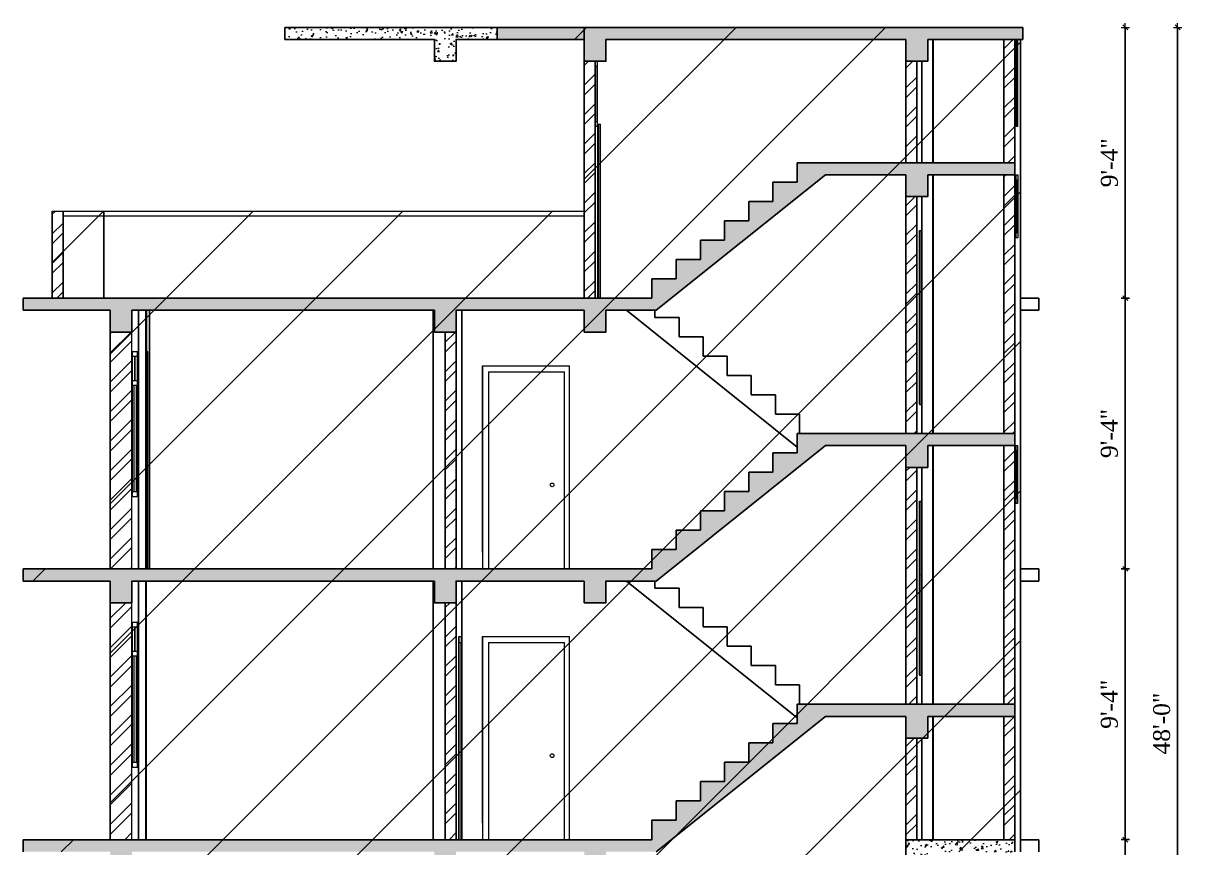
# Model space of a CAD drawing. Header units: inches. Extents: x 4069 to 291496, y -47643 to 12535.
# Drawn here: x 123577.3 to 124056.6, y -28208.8 to -27867.6 of the extents above; entities that cross this region are included whole.
import ezdxf

# ---------------------------------------------------------------- set-up
doc = ezdxf.new("R2010")
doc.units = ezdxf.units.IN
doc.header["$LTSCALE"] = 5
doc.header["$MEASUREMENT"] = 0
for name, color, linetype, lineweight in [('A-WALL', 7, 'Continuous', 9), ('Dimension', 7, 'Continuous', 18), ('dimention', 5, 'Continuous', 9), ('DOOR', 62, 'Continuous', 0), ('Railing', 43, 'Continuous', 18), ('win', 5, 'Continuous', 18)]:
    doc.layers.add(name, color=color, linetype=linetype, lineweight=lineweight)
doc.layers.add('dim line', color=7, linetype='Continuous', lineweight=15, true_color=0xfab2b2)
doc.layers.add('WALL', color=7, linetype='Continuous')
doc.styles.add('ordinary', font='times.ttf')
doc.dimstyles.new('Copy of 96', dxfattribs={"dimtxt": 7, "dimasz": 4, "dimexe": 0.5, "dimexo": 0.5, "dimgap": 3, "dimtad": 1, "dimdec": 1, "dimzin": 11, "dimdsep": 46, "dimlunit": 4, "dimtxsty": 'ordinary', "dimblk": 'OBLIQUE', "dimcen": 0.09, "dimse1": 1, "dimse2": 1, "dimclrt": 6, "dimazin": 0, "dimtfac": 1, "dimtdec": 1, "dimtix": 1, "dimtmove": 2, "dimatfit": 3, "dimldrblk": 'leader', "dimfxl": 0.5, "dimfxlon": 1, "dimtolj": 1, "dimtzin": 0, "dimarcsym": 0})
pattern_1 = [(50, (-21755.915, -4278.018), (7.17260183, -0.62752135), [0.75, -8.25]), (355, (-21755.915, -4278.018), (-1.38751334, 7.52192134), [0.6, -6.6]), (100.4514445, (-21755.317, -4278.0706), (5.78508847, 6.8943999), [0.63740192, -7.01142112]), (46.1842, (-21755.915, -4276.018), (10.6724133, -1.6551928), [1.125, -12.375]), (96.6356355, (-21755.026, -4276.156), (9.34661946, 9.741186), [0.9561034, -10.5171376]), (351.184164, (-21755.915, -4276.018), (9.34661945, 9.741186), [0.9, -9.9]), (21, (-21754.915, -4276.518), (5.96907052, -4.0261889), [0.75, -8.25]), (326, (-21754.915, -4276.518), (2.43315332, 7.25150045), [0.6, -6.6]), (71.451445, (-21754.4176, -4276.854), (8.40222377, 3.22531153), [0.6374019, -7.01142112]), (37.5, (-21755.915, -4278.0183), (0.121598553, 3.32893854), [0, -6.52, 0, -6.7, 0, -6.625]), (7.5, (-21755.915, -4278.0183), (2.630695374, 3.94411712), [0, -3.82, 0, -6.37, 0, -2.525]), (327.5, (-21758.145, -4278.0183), (5.33822436, -0.225548717), [0, -2.5, 0, -7.8, 0, -10.35]), (317.5, (-21759.145, -4278.0183), (5.8318617, 1.00104982), [0, -3.25, 0, -5.18, 0, -7.35])]
pattern_2 = [(45, (-21755.915, -4278.018), (-6.098796, 6.098796), []), (45, (-21751.849, -4278.018), (-6.098796, 6.098796), [])]

# ---------------------------------------------------------------- blocks, each defined once
blk = doc.blocks.new('oblique')
at = {"color": 0, "lineweight": -2}
blk.add_line((0.25, 0.25), (-0.25, -0.25), dxfattribs=at)
at = {"layer": 'dim line', "lineweight": 9}
for p, q in [((-0.4375, 0), (0.4375, 0)), ((0, 0.4375), (0, -0.4375))]:
    blk.add_line(p, q, dxfattribs=at)
blk = doc.blocks.new('*D5547')
at = {"layer": 'A-WALL', "color": 0, "lineweight": -2, "ltscale": 50, "transparency": 16777216}
blk.add_line((124033.22, -28317.39), (124033.22, -28205.39), dxfattribs=at)
at = {"layer": 'Defpoints', "color": 0, "ltscale": 50, "transparency": 16777216}
for p in [(123819.82, -28205.39), (124033.22, -28205.39), (123951.69, -28317.39)]:
    blk.add_point(p, dxfattribs=at)
at = {"layer": 'A-WALL', "color": 0, "lineweight": -2, "ltscale": 50, "transparency": 16777216, "xscale": 4, "yscale": 4, "zscale": 4}
for p, rotation in [((124033.22, -28205.39), 90), ((124033.22, -28317.39), 270)]:
    blk.add_blockref('oblique', p, dxfattribs=dict(at, rotation=rotation))
at = {"layer": 'A-WALL', "color": 6, "ltscale": 50, "transparency": 16777216, "insert": (124026.65, -28261.39), "char_height": 7, "attachment_point": 5, "rotation": 90, "style": 'ordinary'}
blk.add_mtext('\\A1;9\'-4"', dxfattribs=at)
blk = doc.blocks.new('_OBLIQUE')
at = {"color": 0, "linetype": 'ByBlock'}
blk.add_line((-0.5, -0.5), (0.5, 0.5), dxfattribs=at)
blk = doc.blocks.new('leader')
at = {"layer": 'Dimension'}
for p, q in [((0, -4.33), (0, 4.33)), ((-4.42, 0), (4.42, 0))]:
    blk.add_line(p, q, dxfattribs=at)
blk = doc.blocks.new('*D5548')
at = {"layer": 'A-WALL', "color": 0, "lineweight": -2, "ltscale": 50, "transparency": 16777216}
blk.add_line((124033.2, -28205.39), (124033.2, -28093.39), dxfattribs=at)
at = {"layer": 'Defpoints', "color": 0, "ltscale": 50, "transparency": 16777216}
for p in [(123823.65, -28093.39), (124033.2, -28093.39), (123819.82, -28205.39)]:
    blk.add_point(p, dxfattribs=at)
at = {"layer": 'A-WALL', "color": 0, "lineweight": -2, "ltscale": 50, "transparency": 16777216, "xscale": 4, "yscale": 4, "zscale": 4}
for p, rotation in [((124033.2, -28093.39), 90), ((124033.2, -28205.39), 270)]:
    blk.add_blockref('oblique', p, dxfattribs=dict(at, rotation=rotation))
at = {"layer": 'A-WALL', "color": 6, "ltscale": 50, "transparency": 16777216, "insert": (124026.63, -28149.39), "char_height": 7, "attachment_point": 5, "rotation": 90, "style": 'ordinary'}
blk.add_mtext('\\A1;9\'-4"', dxfattribs=at)
blk = doc.blocks.new('*D5549')
at = {"layer": 'A-WALL', "color": 0, "lineweight": -2, "ltscale": 50, "transparency": 16777216}
blk.add_line((124033.21, -28093.39), (124033.21, -27981.39), dxfattribs=at)
at = {"layer": 'Defpoints', "color": 0, "ltscale": 50, "transparency": 16777216}
for p in [(123830.09, -27981.39), (124033.21, -27981.39), (123823.65, -28093.39)]:
    blk.add_point(p, dxfattribs=at)
at = {"layer": 'A-WALL', "color": 0, "lineweight": -2, "ltscale": 50, "transparency": 16777216, "xscale": 4, "yscale": 4, "zscale": 4}
for p, rotation in [((124033.21, -27981.39), 90), ((124033.21, -28093.39), 270)]:
    blk.add_blockref('oblique', p, dxfattribs=dict(at, rotation=rotation))
at = {"layer": 'A-WALL', "color": 6, "ltscale": 50, "transparency": 16777216, "insert": (124026.64, -28037.39), "char_height": 7, "attachment_point": 5, "rotation": 90, "style": 'ordinary'}
blk.add_mtext('\\A1;9\'-4"', dxfattribs=at)
blk = doc.blocks.new('*D5550')
at = {"layer": 'A-WALL', "color": 0, "lineweight": -2, "ltscale": 50, "transparency": 16777216}
blk.add_line((124033.22, -27981.39), (124033.22, -27869.39), dxfattribs=at)
at = {"layer": 'Defpoints', "color": 0, "ltscale": 50, "transparency": 16777216}
for p in [(123835.98, -27869.39), (124033.22, -27869.39), (123830.09, -27981.39)]:
    blk.add_point(p, dxfattribs=at)
at = {"layer": 'A-WALL', "color": 0, "lineweight": -2, "ltscale": 50, "transparency": 16777216, "xscale": 4, "yscale": 4, "zscale": 4}
for p, rotation in [((124033.22, -27869.39), 90), ((124033.22, -27981.39), 270)]:
    blk.add_blockref('oblique', p, dxfattribs=dict(at, rotation=rotation))
at = {"layer": 'A-WALL', "color": 6, "ltscale": 50, "transparency": 16777216, "insert": (124026.65, -27925.39), "char_height": 7, "attachment_point": 5, "rotation": 90, "style": 'ordinary'}
blk.add_mtext('\\A1;9\'-4"', dxfattribs=at)
blk = doc.blocks.new('*D5552')
at = {"layer": 'A-WALL', "color": 0, "lineweight": -2, "ltscale": 50, "transparency": 16777216}
blk.add_line((124054.85, -28445.39), (124054.85, -27869.39), dxfattribs=at)
at = {"layer": 'Defpoints', "color": 0, "ltscale": 50, "transparency": 16777216}
for p in [(123951.69, -27869.39), (124054.85, -27869.39), (123951.69, -28445.39)]:
    blk.add_point(p, dxfattribs=at)
at = {"layer": 'A-WALL', "color": 0, "lineweight": -2, "ltscale": 50, "transparency": 16777216, "xscale": 4, "yscale": 4, "zscale": 4}
for p, rotation in [((124054.85, -27869.39), 90), ((124054.85, -28445.39), 270)]:
    blk.add_blockref('oblique', p, dxfattribs=dict(at, rotation=rotation))
at = {"layer": 'A-WALL', "color": 6, "ltscale": 50, "transparency": 16777216, "insert": (124048.29, -28157.39), "char_height": 7, "attachment_point": 5, "rotation": 90, "style": 'ordinary'}
blk.add_mtext('\\A1;48\'-0"', dxfattribs=at)

msp = doc.modelspace()

# ---------------------------------------------------------------- hatches: boundary and pattern name
at = {"layer": 'A-WALL', "ltscale": 40, "true_color": 0xf26722}
h = msp.add_hatch(dxfattribs=at)
h.set_pattern_fill('AR-CONC', color=30)
h.set_pattern_definition(pattern_1)
h.paths.add_polyline_path([(123756.37878, -27874.39426), (123773.38635, -27874.39426), (123773.38635, -27869.39426), (123685.49778, -27869.39426), (123685.49778, -27874.39426), (123747.4174, -27874.39426), (123747.4174, -27883.39426), (123756.37878, -27883.39426)])
h = msp.add_hatch(dxfattribs=at)
h.set_pattern_fill('AR-CONC', color=30)
h.set_pattern_definition(pattern_1)
h.paths.add_polyline_path([(123990.8424, -27869.39426), (123977.20296, -27869.39426), (123809.40239, -27869.39426), (123809.40239, -27883.39426), (123818.36378, -27883.39426), (123818.36378, -27874.39426), (123942.46967, -27874.39426), (123942.46967, -27883.39426), (123951.46566, -27883.39426), (123951.46566, -27874.39426), (123989.8154, -27874.39426), (123990.8424, -27874.39426)])
h.paths.add_polyline_path([(123809.40239, -27869.39426), (123773.38635, -27869.39426), (123773.38635, -27874.39426), (123809.40239, -27874.39426)])
h = msp.add_hatch(dxfattribs=at)
h.set_pattern_fill('AR-CONC', color=30)
h.set_pattern_definition(pattern_1)
h.paths.add_polyline_path([(123909.20458, -27930.39426), (123942.46165, -27930.39426), (123942.46967, -27930.39426), (123942.46967, -27939.39426), (123951.46566, -27939.39426), (123951.46566, -27930.39426), (123987.4817, -27930.39426), (123987.4817, -27925.39426), (123942.46165, -27925.39426), (123897.44168, -27925.39426), (123897.44168, -27933.39426), (123887.43457, -27933.39426), (123887.43457, -27941.39426), (123877.4305, -27941.39426), (123877.4305, -27949.39426), (123867.42831, -27949.39426), (123867.42831, -27957.39426), (123857.42234, -27957.39426), (123857.42234, -27965.39426), (123847.40936, -27965.39426), (123847.40936, -27973.39426), (123837.41419, -27973.39426), (123837.41419, -27981.39426), (123613.31507, -27981.39426), (123577.29903, -27981.39426), (123577.29903, -27986.39426), (123613.31507, -27986.39426), (123613.31507, -27995.39426), (123622.27645, -27995.39426), (123622.27645, -27986.39426), (123747.4174, -27986.39426), (123747.4174, -27995.39426), (123756.37477, -27995.39426), (123756.37477, -27986.39426), (123756.37878, -27986.39426), (123809.40239, -27986.39426), (123809.40239, -27995.39426), (123818.36378, -27995.39426), (123818.36378, -27986.39426), (123839.15525, -27986.39426)])
h = msp.add_hatch(dxfattribs=at)
h.set_pattern_fill('AR-CONC', color=30)
h.set_pattern_definition(pattern_1)
h.paths.add_polyline_path([(123756.37477, -28098.39426), (123756.37878, -28098.39426), (123809.40239, -28098.39426), (123809.40239, -28107.39426), (123818.36378, -28107.39426), (123818.36378, -28098.39426), (123839.15609, -28098.39426), (123909.20022, -28042.39426), (123942.46967, -28042.39426), (123942.46967, -28051.39426), (123951.46566, -28051.39426), (123951.46566, -28042.39426), (123987.4817, -28042.39426), (123987.4817, -28037.39426), (123897.44168, -28037.39426), (123897.44168, -28045.39426), (123887.43457, -28045.39426), (123887.43457, -28053.39426), (123877.4305, -28053.39426), (123877.4305, -28061.39426), (123867.42831, -28061.39426), (123867.42831, -28069.39426), (123857.42234, -28069.39426), (123857.42234, -28077.39426), (123847.40936, -28077.39426), (123847.40936, -28085.39426), (123837.41419, -28085.39426), (123837.41419, -28093.39426), (123613.31507, -28093.39426), (123577.29903, -28093.39426), (123577.29903, -28098.39426), (123613.31507, -28098.39426), (123613.31507, -28107.39426), (123622.27645, -28107.39426), (123622.27645, -28098.39426), (123747.4174, -28098.39426), (123747.4174, -28107.39426), (123756.37477, -28107.39426)])
h = msp.add_hatch(dxfattribs=at)
h.set_pattern_fill('AR-CONC', color=30)
h.set_pattern_definition(pattern_1)
h.paths.add_polyline_path([(123909.20022, -28154.39426), (123942.46967, -28154.39426), (123942.46967, -28163.39426), (123951.46566, -28163.39426), (123951.46566, -28154.39426), (123987.4817, -28154.39426), (123987.4817, -28149.39426), (123897.44168, -28149.39426), (123897.44168, -28157.39426), (123887.43457, -28157.39426), (123887.43457, -28165.39426), (123877.4305, -28165.39426), (123877.4305, -28173.39426), (123867.42831, -28173.39426), (123867.42831, -28181.39426), (123857.42234, -28181.39426), (123857.42234, -28189.39426), (123847.40936, -28189.39426), (123847.40936, -28197.39426), (123837.41419, -28197.39426), (123837.41419, -28205.39426), (123613.31507, -28205.39426), (123577.29888, -28205.39426), (123577.29888, -28210.39426), (123613.31507, -28210.39426), (123613.31507, -28219.39426), (123622.27645, -28219.39426), (123622.27645, -28210.39426), (123747.4174, -28210.39426), (123747.4174, -28219.39426), (123756.37477, -28219.39426), (123756.37477, -28210.39426), (123756.37878, -28210.39426), (123809.40239, -28210.39426), (123809.40239, -28219.39426), (123818.36378, -28219.39426), (123818.36378, -28210.39426), (123839.15609, -28210.39426)])
h = msp.add_hatch(dxfattribs=at)
h.set_pattern_fill('AR-CONC', color=30)
h.set_pattern_definition(pattern_1)
h.paths.add_polyline_path([(123987.4817, -28205.39426), (123942.46967, -28205.39426), (123942.46967, -28219.39426), (123951.46566, -28219.39426), (123951.46566, -28210.39426), (123987.4817, -28210.39426)])
at = {"layer": 'dimention', "ltscale": 40, "true_color": 0xf26722}
h = msp.add_hatch(dxfattribs=at)
h.set_pattern_fill('ANSI32', color=30, scale=23)
h.set_pattern_definition(pattern_2)
h.paths.add_polyline_path([(123987.4817, -28154.39426), (123982.9837, -28154.39426), (123982.9837, -28205.39426), (123987.4817, -28205.39426)])
h.paths.add_polyline_path([(123987.4817, -28042.39426), (123982.9837, -28042.39426), (123982.9837, -28149.39426), (123987.4817, -28149.39426)])
h.paths.add_polyline_path([(123987.4817, -27930.39426), (123982.9837, -27930.39426), (123982.9837, -28037.39426), (123987.4817, -28037.39426)])
h.paths.add_polyline_path([(123987.4817, -27874.39426), (123982.9837, -27874.39426), (123982.9837, -27925.39426), (123987.4817, -27925.39426)])
h = msp.add_hatch(dxfattribs=at)
h.set_pattern_fill('ANSI32', color=30, scale=23)
h.set_pattern_definition(pattern_2)
h.paths.add_polyline_path([(123813.9044, -27883.39426), (123809.40239, -27883.39426), (123809.40239, -27981.39426), (123813.9044, -27981.39426)])
h = msp.add_hatch(dxfattribs=at)
h.set_pattern_fill('ANSI32', color=30, scale=23)
h.set_pattern_definition(pattern_2)
h.paths.add_polyline_path([(123946.96366, -28051.39426), (123942.46165, -28051.39426), (123942.46165, -28149.39426), (123946.96366, -28149.39426)])
h.paths.add_polyline_path([(123946.96366, -27939.39426), (123942.46165, -27939.39426), (123942.46165, -28037.39426), (123946.96366, -28037.39426)])
h.paths.add_polyline_path([(123946.96366, -27883.39426), (123942.46165, -27883.39426), (123942.46165, -27925.39426), (123946.96366, -27925.39426)])
h.paths.add_polyline_path([(123946.96366, -28163.39426), (123942.46967, -28163.39426), (123942.46967, -28154.39426), (123942.46165, -28154.39426), (123942.46165, -28205.39426), (123946.96366, -28205.39426)])
h = msp.add_hatch(dxfattribs=at)
h.set_pattern_fill('ANSI32', color=30, scale=23)
h.set_pattern_definition(pattern_2)
h.paths.add_polyline_path([(123593.80638, -27945.39426), (123589.30438, -27945.39426), (123589.30438, -27981.39426), (123593.80638, -27981.39426)])
h = msp.add_hatch(dxfattribs=at)
h.set_pattern_fill('ANSI32', color=30, scale=23)
h.set_pattern_definition(pattern_2)
h.paths.add_polyline_path([(123622.27645, -27995.39426), (123613.31507, -27995.39426), (123613.31507, -28093.39426), (123622.27645, -28093.39426)])
h = msp.add_hatch(dxfattribs=at)
h.set_pattern_fill('ANSI32', color=30, scale=23)
h.set_pattern_definition(pattern_2)
h.paths.add_polyline_path([(123756.37477, -27995.39426), (123751.87678, -27995.39426), (123751.87678, -28093.39426), (123756.37477, -28093.39426)])
h = msp.add_hatch(dxfattribs=at)
h.set_pattern_fill('ANSI32', color=30, scale=23)
h.set_pattern_definition(pattern_2)
h.paths.add_polyline_path([(123622.27645, -28107.39426), (123613.31507, -28107.39426), (123613.31507, -28205.39426), (123622.27645, -28205.39426)])
h = msp.add_hatch(dxfattribs=at)
h.set_pattern_fill('ANSI32', color=30, scale=23)
h.set_pattern_definition(pattern_2)
h.paths.add_polyline_path([(123756.37477, -28107.39426), (123751.87678, -28107.39426), (123751.87678, -28205.39426), (123756.37477, -28205.39426)])
at = {"layer": 'WALL', "linetype": 'ByBlock', "ltscale": 5, "true_color": 0xf8991e}
h = msp.add_hatch(dxfattribs=at)
h.set_pattern_fill('ANSI31', color=30, scale=350)
h.set_pattern_definition([(45, (-21755.915, -4278.02), (-30.935922, 30.935922), [])])
h.paths.add_polyline_path([(123773.38635, -27869.39426), (123990.8424, -27869.39426), (123990.8424, -27874.39426), (123989.8154, -27874.39426), (123989.8154, -27981.39426), (123997.50119, -27981.39426), (123997.50119, -27986.39426), (123989.8154, -27986.39426), (123989.8154, -28093.39426), (123997.50119, -28093.39426), (123997.50119, -28098.39426), (123989.8154, -28098.39426), (123989.8154, -28205.39426), (123989.8154, -28210.39426), (123962.12721, -28210.39426), (123962.12721, -28317.39426), (123979.8142, -28317.39426), (123979.8142, -28322.39426), (123962.12721, -28322.39426), (123962.12721, -28445.39426), (123951.46566, -28445.39426), (123951.46566, -28484.3625), (123952.96566, -28484.3625), (123976.96566, -28493.3625), (123976.96566, -28511.3625), (123916.96566, -28511.3625), (123916.96566, -28493.3625), (123940.96566, -28484.3625), (123942.46566, -28484.3625), (123942.46566, -28450.39426), (123818.40239, -28450.39426), (123818.40239, -28484.3625), (123819.90239, -28484.3625), (123843.90239, -28493.3625), (123843.90239, -28511.3625), (123783.90239, -28511.3625), (123783.90239, -28493.3625), (123807.90239, -28484.3625), (123809.40239, -28484.3625), (123809.40239, -28450.39426), (123756.37878, -28450.39426), (123756.37878, -28484.3625), (123757.87878, -28484.3625), (123781.87878, -28493.3625), (123781.87878, -28511.3625), (123721.87878, -28511.3625), (123721.87878, -28493.3625), (123745.87878, -28484.3625), (123747.37878, -28484.3625), (123747.37878, -28450.39426), (123622.27645, -28450.39426), (123622.27645, -28484.3625), (123623.77645, -28484.3625), (123647.77645, -28493.3625), (123647.77645, -28511.3625), (123587.81507, -28511.3625), (123587.81507, -28493.3625), (123611.81507, -28484.3625), (123613.31507, -28484.3625), (123613.31507, -28322.39426), (123583.31585, -28322.39426), (123583.31585, -28317.39426), (123613.31507, -28317.39426), (123613.31507, -28210.39426), (123577.29888, -28210.39426), (123577.29888, -28205.39426), (123613.31507, -28205.39426), (123613.31507, -28098.39426), (123577.29903, -28098.39426), (123577.29903, -28093.39426), (123613.31507, -28093.39426), (123613.31507, -27986.39426), (123577.29903, -27986.39426), (123577.29903, -27981.39426), (123589.30438, -27981.39426), (123589.30438, -27945.39426), (123809.40239, -27945.39426), (123809.40239, -27874.39426), (123773.38635, -27874.39426)])

# ---------------------------------------------------------------- linework, layer by layer
at = {"layer": 'A-WALL', "ltscale": 5}
for p, q in [((123942.46165, -27920.39426), (123942.46165, -27925.39426)), ((123987.4817, -27925.39426), (123987.4817, -27920.39426)), ((123942.46165, -27930.39426), (123942.46967, -27930.39426)), ((123622.27645, -28093.39426), (123622.27645, -27986.39426)), ((123946.96366, -28037.39426), (123946.96366, -27986.39426)), ((123949.06487, -28037.39426), (123949.06487, -27986.39426)), ((123948.03535, -28025.39426), (123948.93058, -28025.39426)), ((123622.27645, -28205.39426), (123622.27645, -28098.39426)), ((123948.03535, -28137.39426), (123948.93058, -28137.39426))]:
    msp.add_line(p, q, dxfattribs=at)
for centre, radius in [((123948.75251, -27983.89426), 0.01909), ((123628.66193, -28033.89426), 0.01909), ((123796.10789, -28058.64426), 0.7664), ((123948.75251, -28095.89426), 0.01909), ((123758.38667, -28170.64426), 0.02649), ((123796.10789, -28170.64426), 0.7664)]:
    msp.add_circle(centre, radius, dxfattribs=at)
at = {"layer": 'DOOR', "lineweight": 13}
for p, q in [((123815.0336, -27981.39426), (123815.0336, -27909.39426)), ((123815.0336, -27909.39426), (123815.0336, -27981.39426)), ((123815.0336, -27909.39426), (123816.10787, -27909.39426)), ((123815.1082, -27909.46886), (123815.1082, -27981.39426)), ((123815.1082, -27909.46886), (123816.04819, -27909.46886)), ((123816.04819, -27981.39426), (123816.04819, -27909.46886)), ((123816.10787, -27981.39426), (123816.10787, -27909.39426)), ((123948.03535, -28025.22161), (123948.03535, -27953.39426)), ((123948.03535, -27953.39426), (123948.03535, -28025.39426)), ((123948.03535, -27953.39426), (123948.93058, -27953.39426)), ((123948.09762, -27953.45653), (123948.09762, -28025.39426)), ((123948.09762, -27953.45653), (123948.88077, -27953.45653)), ((123948.88077, -28025.39426), (123948.88077, -27953.45653)), ((123948.93058, -28025.39426), (123948.93058, -27953.39426)), ((123628.27267, -28003.39426), (123628.84, -28003.39426)), ((123628.27267, -28003.45653), (123628.79018, -28003.45653)), ((123628.79018, -28093.39426), (123628.79018, -28003.45653)), ((123628.84, -28093.39426), (123628.84, -28003.39426)), ((123767.31354, -28086.4624), (123767.31354, -28009.39426)), ((123767.31354, -28009.39426), (123767.31354, -28093.39426)), ((123767.31354, -28009.39426), (123803.25741, -28009.39426)), ((123803.25741, -28093.39426), (123803.25741, -28009.39426)), ((123769.81354, -28011.89426), (123769.81354, -28093.39426)), ((123769.81354, -28011.89426), (123801.25741, -28011.89426)), ((123801.25741, -28093.39426), (123801.25741, -28011.89426)), ((123948.03535, -28137.22161), (123948.03535, -28065.39426)), ((123948.03535, -28065.39426), (123948.03535, -28137.39426)), ((123948.03535, -28065.39426), (123948.93058, -28065.39426)), ((123948.09762, -28065.45653), (123948.09762, -28137.39426)), ((123948.09762, -28065.45653), (123948.88077, -28065.45653)), ((123948.88077, -28137.39426), (123948.88077, -28065.45653)), ((123948.93058, -28137.39426), (123948.93058, -28065.39426)), ((123757.48395, -28205.18709), (123757.48395, -28121.39426)), ((123757.48395, -28121.39426), (123757.48395, -28205.39426)), ((123757.48395, -28121.39426), (123758.55822, -28121.39426)), ((123757.55867, -28123.89426), (123757.55867, -28205.39426)), ((123757.55867, -28123.89426), (123758.49845, -28123.89426)), ((123758.49845, -28205.39426), (123758.49845, -28123.89426)), ((123758.55822, -28205.39426), (123758.55822, -28121.39426)), ((123767.31354, -28198.4624), (123767.31354, -28121.39426)), ((123767.31354, -28121.39426), (123767.31354, -28205.39426)), ((123767.31354, -28121.39426), (123803.25741, -28121.39426)), ((123769.81354, -28123.89426), (123769.81354, -28205.39426)), ((123769.81354, -28123.89426), (123801.25741, -28123.89426)), ((123801.25741, -28205.39426), (123801.25741, -28123.89426)), ((123803.25741, -28205.39426), (123803.25741, -28121.39426))]:
    msp.add_line(p, q, dxfattribs=at)
at = {"layer": 'Railing', "color": 30}
for p, q in [((123589.30438, -27945.39426), (123809.40239, -27945.39426)), ((123593.80638, -27947.39426), (123809.40239, -27947.39426))]:
    msp.add_line(p, q, dxfattribs=at)
at = {"layer": 'WALL', "color": 2, "linetype": 'ByBlock', "ltscale": 5}
for p, q in [((123685.49778, -27869.39426), (123977.20296, -27869.39426)), ((123685.49778, -27869.39426), (123685.49778, -27874.39426)), ((123773.38635, -27874.39426), (123773.38635, -27869.39426)), ((123809.40239, -27869.39426), (123809.40239, -27981.39426)), ((123977.20296, -27869.39426), (123990.8424, -27869.39426)), ((123990.8424, -27869.39426), (123990.8424, -27874.39426)), ((123747.4174, -27874.39426), (123685.49778, -27874.39426)), ((123809.40239, -27874.39426), (123756.37878, -27874.39426)), ((123818.36378, -27874.39426), (123942.46967, -27874.39426)), ((123942.46165, -27874.39426), (123942.46165, -27925.39426)), ((123951.46566, -27874.39426), (123989.8154, -27874.39426)), ((123953.56286, -27925.39426), (123953.56286, -27874.39426)), ((123953.69715, -27925.39426), (123953.69715, -27874.39426)), ((123982.9837, -27925.39426), (123982.9837, -27874.39426)), ((123987.4817, -28210.39426), (123987.4817, -27874.39426)), ((123989.8154, -27874.39426), (123989.8154, -28210.39426)), ((123989.8154, -27874.39426), (123990.8424, -27874.39426)), ((123813.9044, -27883.39426), (123813.9044, -27981.39426)), ((123946.96366, -27925.39426), (123946.96366, -27883.39426)), ((123949.06487, -27925.39426), (123949.06487, -27883.39426)), ((123897.44168, -27933.39426), (123897.44168, -27925.39426)), ((123897.44168, -27925.39426), (123942.46165, -27925.39426)), ((123987.4817, -27925.39426), (123942.46165, -27925.39426)), ((123839.15525, -27986.39426), (123909.20458, -27930.39426)), ((123887.43457, -27941.39426), (123887.43457, -27933.39426)), ((123887.43457, -27933.39426), (123897.44168, -27933.39426)), ((123909.20458, -27930.39426), (123942.46165, -27930.39426)), ((123942.46165, -27930.39426), (123942.46165, -28037.39426)), ((123951.46566, -27930.39426), (123987.4817, -27930.39426)), ((123953.56286, -28037.39426), (123953.56286, -27930.39426)), ((123953.69715, -28037.39426), (123953.69715, -27930.39426)), ((123982.9837, -28037.39426), (123982.9837, -27930.39426)), ((123877.4305, -27949.39426), (123877.4305, -27941.39426)), ((123877.4305, -27941.39426), (123887.43457, -27941.39426)), ((123946.96366, -28037.39426), (123946.96366, -27939.39426)), ((123949.06487, -28037.39426), (123949.06487, -27939.39426)), ((123589.30438, -27945.39426), (123589.30438, -27981.39426)), ((123593.80638, -27981.39426), (123593.80638, -27945.39426)), ((123610.68952, -27981.39426), (123610.68952, -27945.39426)), ((123867.42831, -27957.39426), (123867.42831, -27949.39426)), ((123867.42831, -27949.39426), (123877.4305, -27949.39426)), ((123857.42234, -27965.39426), (123857.42234, -27957.39426)), ((123857.42234, -27957.39426), (123867.42831, -27957.39426)), ((123847.40936, -27973.39426), (123847.40936, -27965.39426)), ((123847.40936, -27965.39426), (123857.42234, -27965.39426)), ((123837.41419, -27981.39426), (123837.41419, -27973.39426)), ((123837.41419, -27973.39426), (123847.40936, -27973.39426)), ((123577.29903, -27981.39426), (123613.31507, -27981.39426)), ((123577.29903, -27986.39426), (123577.29903, -27981.39426)), ((123837.41419, -27981.39426), (123613.31507, -27981.39426)), ((123989.8154, -27981.39426), (123997.50119, -27981.39426)), ((123997.50119, -27981.39426), (123997.50119, -27986.39426)), ((123577.29903, -27986.39426), (123613.31507, -27986.39426)), ((123613.31507, -28093.39426), (123613.31507, -27986.39426)), ((123747.4174, -27986.39426), (123622.27645, -27986.39426)), ((123625.00544, -27986.39426), (123625.00544, -28093.39426)), ((123628.0041, -27986.39426), (123628.0041, -28093.39426)), ((123628.27267, -27986.39426), (123628.27267, -28093.39426)), ((123629.5711, -27986.39426), (123629.5711, -28093.39426)), ((123746.83214, -27986.39426), (123746.83214, -28093.39426)), ((123809.40239, -27986.39426), (123756.37477, -27986.39426)), ((123756.37477, -27986.39426), (123756.37477, -28093.39426)), ((123758.82679, -27986.39426), (123758.82679, -28093.39426)), ((123839.15525, -27986.39426), (123818.36378, -27986.39426)), ((123826.90378, -27986.39426), (123897.44168, -28042.98884)), ((123838.55196, -27989.39426), (123838.55196, -27986.39426)), ((123848.60362, -27989.39426), (123838.55196, -27989.39426)), ((123848.60362, -27997.39426), (123848.60362, -27989.39426)), ((123997.50119, -27986.39426), (123989.8154, -27986.39426)), ((123751.87678, -27995.39426), (123751.87678, -28093.39426)), ((123858.54305, -27997.39426), (123848.60362, -27997.39426)), ((123858.54305, -28005.39426), (123858.54305, -27997.39426)), ((123868.54222, -28005.39426), (123858.54305, -28005.39426)), ((123868.54222, -28013.39426), (123868.54222, -28005.39426)), ((123878.51655, -28013.39426), (123868.54222, -28013.39426)), ((123878.51655, -28021.39426), (123878.51655, -28013.39426)), ((123888.49088, -28021.39426), (123878.51655, -28021.39426)), ((123888.49088, -28029.39426), (123888.49088, -28021.39426)), ((123898.46521, -28029.39426), (123888.49088, -28029.39426)), ((123898.46521, -28037.39426), (123898.46521, -28029.39426)), ((123897.44168, -28045.39426), (123897.44168, -28037.39426)), ((123897.44168, -28037.39426), (123987.4817, -28037.39426)), ((123839.15609, -28098.39426), (123909.20022, -28042.39426)), ((123909.20022, -28042.39426), (123942.46967, -28042.39426)), ((123942.46165, -28042.39426), (123942.46165, -28149.39426)), ((123951.46566, -28042.39426), (123987.4817, -28042.39426)), ((123953.56286, -28149.39426), (123953.56286, -28042.39426)), ((123953.69715, -28149.39426), (123953.69715, -28042.39426)), ((123982.9837, -28149.39426), (123982.9837, -28042.39426)), ((123887.43457, -28053.39426), (123887.43457, -28045.39426)), ((123887.43457, -28045.39426), (123897.44168, -28045.39426)), ((123877.4305, -28061.39426), (123877.4305, -28053.39426)), ((123877.4305, -28053.39426), (123887.43457, -28053.39426)), ((123946.96366, -28149.39426), (123946.96366, -28051.39426)), ((123949.06487, -28149.39426), (123949.06487, -28051.39426)), ((123867.42831, -28069.39426), (123867.42831, -28061.39426)), ((123867.42831, -28061.39426), (123877.4305, -28061.39426)), ((123857.42234, -28077.39426), (123857.42234, -28069.39426)), ((123857.42234, -28069.39426), (123867.42831, -28069.39426)), ((123847.40936, -28085.39426), (123847.40936, -28077.39426)), ((123847.40936, -28077.39426), (123857.42234, -28077.39426)), ((123837.41419, -28093.39426), (123837.41419, -28085.39426)), ((123837.41419, -28085.39426), (123847.40936, -28085.39426)), ((123577.29903, -28093.39426), (123613.31507, -28093.39426)), ((123577.29903, -28098.39426), (123577.29903, -28093.39426)), ((123837.41419, -28093.39426), (123613.31507, -28093.39426)), ((123989.8154, -28093.39426), (123997.50119, -28093.39426)), ((123997.50119, -28093.39426), (123997.50119, -28098.39426)), ((123577.29903, -28098.39426), (123613.31507, -28098.39426)), ((123613.31507, -28205.39426), (123613.31507, -28098.39426)), ((123747.4174, -28098.39426), (123622.27645, -28098.39426)), ((123625.00544, -28098.39426), (123625.00544, -28205.39426)), ((123628.0041, -28205.39426), (123628.0041, -28098.39426)), ((123628.13838, -28098.39426), (123628.13838, -28205.39426)), ((123746.83214, -28098.39426), (123746.83214, -28205.39426)), ((123809.40239, -28098.39426), (123756.37477, -28098.39426)), ((123756.37477, -28098.39426), (123756.37477, -28205.39426)), ((123758.82679, -28098.39426), (123758.82679, -28205.39426)), ((123839.15609, -28098.39426), (123818.36378, -28098.39426)), ((123826.90378, -28098.39426), (123897.44168, -28154.98884)), ((123838.55196, -28101.39426), (123838.55196, -28098.39426)), ((123997.50119, -28098.39426), (123989.8154, -28098.39426)), ((123848.60362, -28101.39426), (123838.55196, -28101.39426)), ((123848.60362, -28109.39426), (123848.60362, -28101.39426)), ((123751.87678, -28107.39426), (123751.87678, -28205.39426)), ((123858.54305, -28109.39426), (123848.60362, -28109.39426)), ((123858.54305, -28117.39426), (123858.54305, -28109.39426)), ((123868.54222, -28117.39426), (123858.54305, -28117.39426)), ((123868.54222, -28125.39426), (123868.54222, -28117.39426)), ((123878.51655, -28125.39426), (123868.54222, -28125.39426)), ((123878.51655, -28133.39426), (123878.51655, -28125.39426)), ((123888.49088, -28133.39426), (123878.51655, -28133.39426)), ((123888.49088, -28141.39426), (123888.49088, -28133.39426)), ((123898.46521, -28141.39426), (123888.49088, -28141.39426)), ((123898.46521, -28149.39426), (123898.46521, -28141.39426)), ((123897.44168, -28157.39426), (123897.44168, -28149.39426)), ((123897.44168, -28149.39426), (123987.4817, -28149.39426)), ((123839.15609, -28210.39426), (123909.20022, -28154.39426)), ((123887.43457, -28165.39426), (123887.43457, -28157.39426)), ((123887.43457, -28157.39426), (123897.44168, -28157.39426)), ((123909.20022, -28154.39426), (123942.46967, -28154.39426)), ((123942.46165, -28154.39426), (123942.46165, -28205.39426)), ((123951.46566, -28154.39426), (123987.4817, -28154.39426)), ((123953.56286, -28205.39426), (123953.56286, -28154.39426)), ((123953.69715, -28205.39426), (123953.69715, -28154.39426)), ((123982.9837, -28205.39426), (123982.9837, -28154.39426)), ((123946.96366, -28205.39426), (123946.96366, -28163.39426)), ((123949.06487, -28205.39426), (123949.06487, -28163.39426)), ((123877.4305, -28173.39426), (123877.4305, -28165.39426)), ((123877.4305, -28165.39426), (123887.43457, -28165.39426)), ((123867.42831, -28181.39426), (123867.42831, -28173.39426)), ((123867.42831, -28173.39426), (123877.4305, -28173.39426)), ((123857.42234, -28189.39426), (123857.42234, -28181.39426)), ((123857.42234, -28181.39426), (123867.42831, -28181.39426)), ((123847.40936, -28197.39426), (123847.40936, -28189.39426)), ((123847.40936, -28189.39426), (123857.42234, -28189.39426)), ((123837.41419, -28205.39426), (123837.41419, -28197.39426)), ((123837.41419, -28197.39426), (123847.40936, -28197.39426)), ((123577.29888, -28205.39426), (123613.31507, -28205.39426)), ((123577.29888, -28210.39426), (123577.29888, -28205.39426)), ((123837.41419, -28205.39426), (123613.31507, -28205.39426)), ((123942.46165, -28205.39426), (123987.4817, -28205.39426)), ((123942.46967, -28261.39426), (123942.46967, -28205.39426)), ((123989.8154, -28205.39426), (123997.50119, -28205.39426)), ((123997.50119, -28205.39426), (123997.50119, -28210.39426))]:
    msp.add_line(p, q, dxfattribs=at)
for points in [[(123756.37878, -27874.39426), (123756.37878, -27874.39426), (123756.37878, -27883.39426), (123747.4174, -27883.39426), (123747.4174, -27874.39426)], [(123818.36378, -27874.39426), (123818.36378, -27874.39426), (123818.36378, -27883.39426), (123809.40239, -27883.39426), (123809.40239, -27874.39426)], [(123951.46566, -27874.39426), (123951.46566, -27883.39426), (123942.46967, -27883.39426), (123942.46967, -27874.39426)], [(123951.46566, -27930.39426), (123951.46566, -27939.39426), (123942.46967, -27939.39426), (123942.46967, -27930.39426)], [(123622.27645, -27986.39426), (123622.27645, -27986.39426), (123622.27645, -27995.39426), (123613.31507, -27995.39426), (123613.31507, -27986.39426)], [(123756.37878, -27986.39426), (123756.37878, -27986.39426), (123756.37878, -27995.39426), (123747.4174, -27995.39426), (123747.4174, -27986.39426)], [(123818.36378, -27986.39426), (123818.36378, -27986.39426), (123818.36378, -27995.39426), (123809.40239, -27995.39426), (123809.40239, -27986.39426)], [(123951.46566, -28042.39426), (123951.46566, -28051.39426), (123942.46967, -28051.39426), (123942.46967, -28042.39426)], [(123622.27645, -28098.39426), (123622.27645, -28098.39426), (123622.27645, -28107.39426), (123613.31507, -28107.39426), (123613.31507, -28098.39426)], [(123756.37878, -28098.39426), (123756.37878, -28098.39426), (123756.37878, -28107.39426), (123747.4174, -28107.39426), (123747.4174, -28098.39426)], [(123818.36378, -28098.39426), (123818.36378, -28098.39426), (123818.36378, -28107.39426), (123809.40239, -28107.39426), (123809.40239, -28098.39426)], [(123951.46566, -28154.39426), (123951.46566, -28163.39426), (123942.46967, -28163.39426), (123942.46967, -28154.39426)]]:
    msp.add_lwpolyline(points, dxfattribs=at)
at = {"layer": 'win'}
for p, q in [((123988.02824, -27874.39426), (123988.02824, -27910.39426)), ((123988.02824, -27874.39426), (123988.59479, -27874.39426)), ((123988.59479, -27874.39426), (123988.59479, -27910.39426)), ((123988.06871, -27876.39426), (123988.06871, -27908.39426)), ((123988.06871, -27876.39426), (123988.55432, -27876.39426)), ((123988.31152, -27876.39426), (123988.31152, -27908.39426)), ((123988.55432, -27876.39426), (123988.55432, -27908.39426)), ((123814.68551, -27883.39426), (123813.96933, -27883.39426)), ((123813.96933, -27910.39426), (123813.96933, -27883.39426)), ((123814.62583, -27885.39426), (123814.02901, -27885.39426)), ((123814.02901, -27908.39426), (123814.02901, -27885.39426)), ((123814.62583, -27885.39426), (123814.62583, -27908.39426)), ((123814.68551, -27883.39426), (123814.68551, -27910.39426)), ((123814.62583, -27908.39426), (123814.02901, -27908.39426)), ((123988.55432, -27908.39426), (123988.06871, -27908.39426)), ((123814.68551, -27910.39426), (123813.96933, -27910.39426)), ((123988.59479, -27910.39426), (123988.02824, -27910.39426)), ((123987.86371, -27930.39426), (123987.86371, -27956.39426)), ((123987.86371, -27930.39426), (123988.75894, -27930.39426)), ((123987.92342, -27932.39426), (123987.92342, -27954.39426)), ((123987.92342, -27932.39426), (123988.69923, -27932.39426)), ((123988.31132, -27932.39426), (123988.31132, -27954.39426)), ((123988.69923, -27932.39426), (123988.69923, -27954.39426)), ((123988.75894, -27930.39426), (123988.75894, -27956.39426)), ((123988.75894, -27956.39426), (123987.86371, -27956.39426)), ((123988.69923, -27954.39426), (123987.92342, -27954.39426)), ((123622.49879, -28003.39426), (123624.64734, -28003.39426)), ((123622.49879, -28063.39426), (123622.49879, -28003.39426)), ((123622.5585, -28005.39426), (123623.54273, -28005.39426)), ((123622.5585, -28015.39426), (123622.5585, -28005.39426)), ((123623.54273, -28015.39426), (123623.54273, -28005.39426)), ((123623.60244, -28005.39426), (123624.58763, -28005.39426)), ((123623.60244, -28015.39426), (123623.60244, -28005.39426)), ((123624.58763, -28015.39426), (123624.58763, -28005.39426)), ((123624.64734, -28063.39426), (123624.64734, -28003.39426)), ((123622.5585, -28015.39426), (123623.54273, -28015.39426)), ((123622.5585, -28017.39426), (123623.06602, -28017.39426)), ((123622.5585, -28061.39426), (123622.5585, -28017.39426)), ((123623.06602, -28017.39426), (123623.06602, -28061.39426)), ((123623.12573, -28017.39426), (123624.0204, -28017.39426)), ((123623.12573, -28017.39426), (123623.12573, -28061.39426)), ((123623.60244, -28015.39426), (123624.58763, -28015.39426)), ((123624.0204, -28017.39426), (123624.0204, -28061.39426)), ((123624.08011, -28017.39426), (123624.58763, -28017.39426)), ((123624.08011, -28017.39426), (123624.08011, -28061.39426)), ((123624.58763, -28061.39426), (123624.58763, -28017.39426)), ((123987.9984, -28042.39426), (123987.9984, -28066.39426)), ((123987.9984, -28042.39426), (123988.62506, -28042.39426)), ((123988.62506, -28042.39426), (123988.62506, -28066.39426)), ((123988.05811, -28044.39426), (123988.05811, -28064.39426)), ((123988.05811, -28044.39426), (123988.56535, -28044.39426)), ((123988.31173, -28044.39426), (123988.31173, -28064.39426)), ((123988.56535, -28044.39426), (123988.56535, -28064.39426)), ((123622.5585, -28061.39426), (123623.06602, -28061.39426)), ((123623.12573, -28061.39426), (123624.0204, -28061.39426)), ((123624.08011, -28061.39426), (123624.58763, -28061.39426)), ((123622.49879, -28063.39426), (123624.64734, -28063.39426)), ((123988.62506, -28066.39426), (123987.9984, -28066.39426)), ((123988.56535, -28064.39426), (123988.05811, -28064.39426)), ((123622.49879, -28115.39426), (123624.64734, -28115.39426)), ((123622.49879, -28175.39426), (123622.49879, -28115.39426)), ((123624.64734, -28175.39426), (123624.64734, -28115.39426)), ((123622.5585, -28117.39426), (123623.54273, -28117.39426)), ((123622.5585, -28127.39426), (123622.5585, -28117.39426)), ((123623.54273, -28127.39426), (123623.54273, -28117.39426)), ((123623.60244, -28117.39426), (123624.58763, -28117.39426)), ((123623.60244, -28127.39426), (123623.60244, -28117.39426)), ((123624.58763, -28127.39426), (123624.58763, -28117.39426)), ((123622.5585, -28127.39426), (123623.54273, -28127.39426)), ((123622.5585, -28129.39426), (123623.06602, -28129.39426)), ((123622.5585, -28173.39426), (123622.5585, -28129.39426)), ((123623.06602, -28129.39426), (123623.06602, -28173.39426)), ((123623.12573, -28129.39426), (123624.0204, -28129.39426)), ((123623.12573, -28129.39426), (123623.12573, -28173.39426)), ((123623.60244, -28127.39426), (123624.58763, -28127.39426)), ((123624.0204, -28129.39426), (123624.0204, -28173.39426)), ((123624.08011, -28129.39426), (123624.58763, -28129.39426)), ((123624.08011, -28129.39426), (123624.08011, -28173.39426)), ((123624.58763, -28173.39426), (123624.58763, -28129.39426)), ((123622.49879, -28175.39426), (123624.64734, -28175.39426)), ((123622.5585, -28173.39426), (123623.06602, -28173.39426)), ((123623.12573, -28173.39426), (123624.0204, -28173.39426)), ((123624.08011, -28173.39426), (123624.58763, -28173.39426))]:
    msp.add_line(p, q, dxfattribs=at)

# ---------------------------------------------------------------- dimensions: what is measured, and where the dimension line sits
at = {"layer": 'A-WALL', "ltscale": 50}
for base, p1, p2, picture, middle in [((124033.22486, -27869.39426), (123830.09194, -27981.39426), (123835.98357, -27869.39426), '*D5550', (124026.6542, -27925.39426)), ((124054.84885, -27869.39426), (123951.69388, -28445.39426), (123951.69388, -27869.39426), '*D5552', (124048.28829, -28157.39426)), ((124033.2138, -27981.39426), (123823.6503, -28093.39426), (123830.09194, -27981.39426), '*D5549', (124026.64315, -28037.39426)), ((124033.20443, -28093.39426), (123819.82368, -28205.39426), (123823.6503, -28093.39426), '*D5548', (124026.63377, -28149.39426)), ((124033.22486, -28205.39426), (123951.69388, -28317.39426), (123819.82368, -28205.39426), '*D5547', (124026.6542, -28261.39426))]:
    dim = msp.add_linear_dim(base=base, p1=p1, p2=p2, angle=90, dimstyle='Copy of 96', override={"dimdec": 0, "dimblk": 'oblique', "dimtdec": 0, "dimarcsym": 1}, dxfattribs=at)
    dim.commit()
    dim.dimension.update_dxf_attribs({"geometry": picture, "text_midpoint": middle})

doc.saveas('drawing.dxf')
